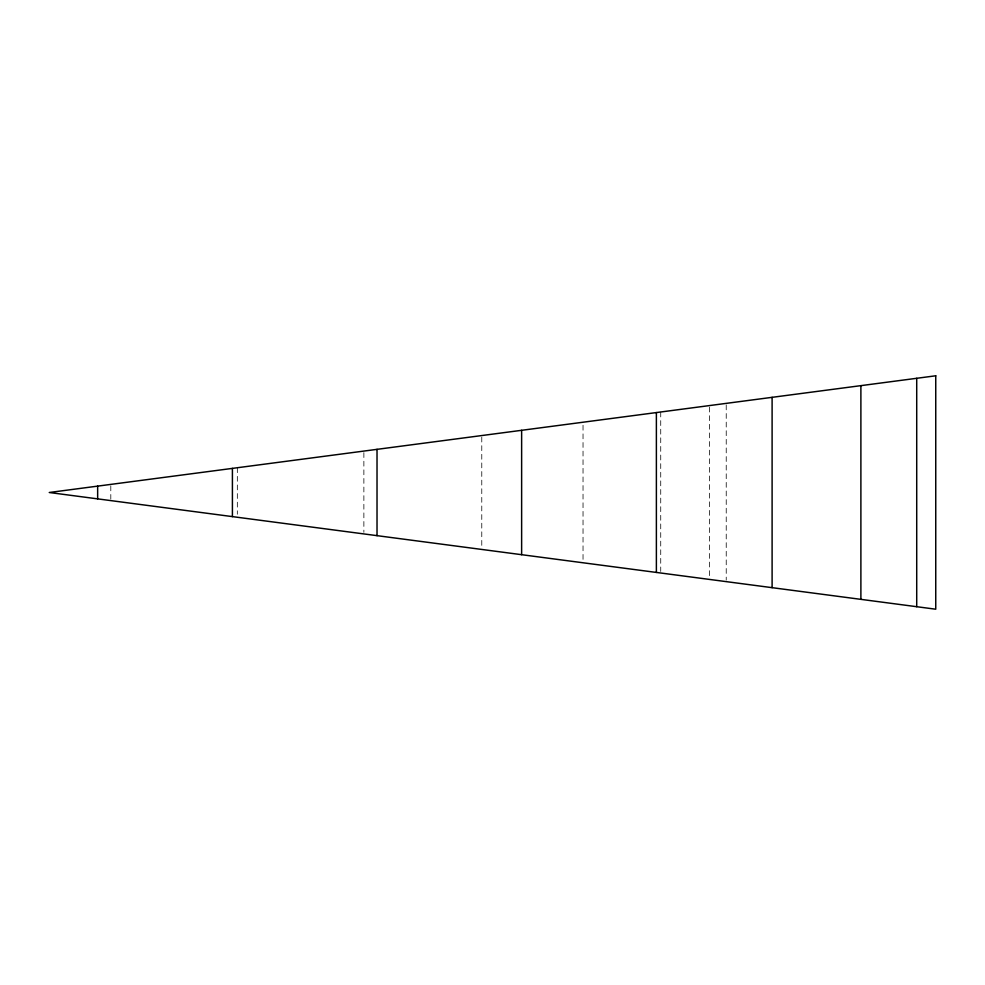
<?xml version="1.0" encoding="UTF-8"?>
<svg xmlns="http://www.w3.org/2000/svg" width="985" height="985" viewBox="0 0 985 985"><rect width="100%" height="100%" fill="white"/><g stroke="black" fill="none" stroke-linecap="round" stroke-linejoin="round"><path stroke-width="0.74" stroke-dasharray="4.92 3.69" d="M726.228 404.909L726.228 580.091M709.569 407.1L709.569 577.899M660.726 412.001L660.726 571.472M583.034 425.286L583.034 559.714M481.776 437.094L481.776 547.906M363.871 452.62L363.871 532.38M237.336 467.74L237.336 514.256M110.8 485.876L110.8 499.124"/><path stroke-width="1.48" d="M916.715 378.302L916.715 606.698M860.89 385.64L860.89 599.36M772.105 397.337L772.105 587.663M656.379 412.567L656.379 572.433M521.631 430.31L521.631 554.69M377.021 449.345L377.021 535.655M232.411 468.392L232.411 516.608M97.65 486.122L97.65 498.878M935.75 375.79L49.25 492.5L935.75 609.21L935.75 375.79"/></g></svg>
